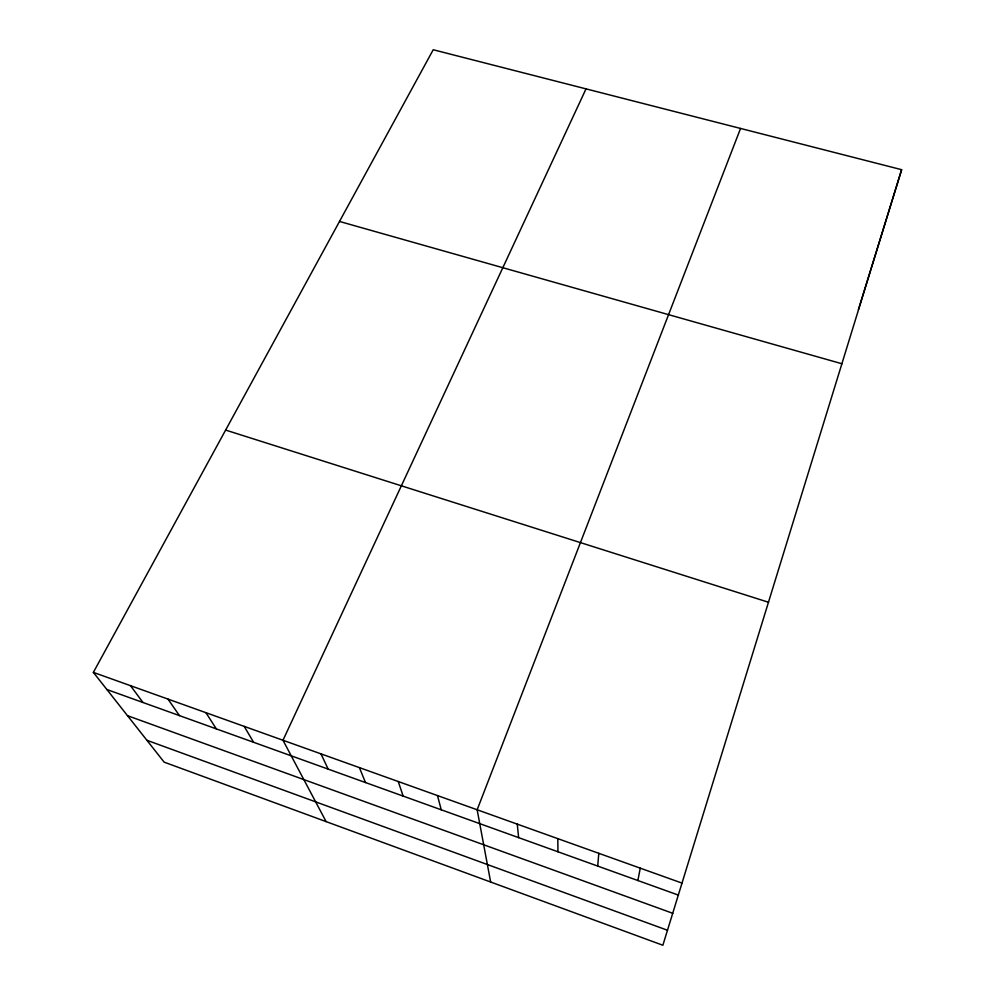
<?xml version="1.0" encoding="UTF-8"?>
<svg xmlns="http://www.w3.org/2000/svg" width="995" height="995" viewBox="0 0 995 995"><rect width="100%" height="100%" fill="white"/><g stroke="black" fill="none" stroke-linecap="round" stroke-linejoin="round"><path stroke-width="1.49" d="M597.697 866.073L598.803 853.324M637.857 880.525L640.258 868.162M858.424 309.619L901.632 169.685L433.223 49.75L93.368 672.384L164.138 762.145L662.869 945.25L901.632 169.685M740.554 128.442L477.152 809.781L490.647 882.018M586.018 88.878L282.978 740.268L326.124 821.609M339.506 221.45L841.932 363.747M225.641 430.076L768.563 602.274M93.368 672.384L682.172 883.162M106.875 689.51L678.453 895.127M127.509 715.679L672.794 913.311M146.899 740.28L667.533 930.275M130.482 685.667L142.981 702.495M167.993 699.099L179.461 715.616M205.915 712.669L216.338 728.887M244.235 726.4L253.588 742.282M320.987 753.874L328.163 769.11M359.406 767.618L365.463 782.53M398.236 781.523L403.162 796.1M437.477 795.577L441.258 809.793M517.263 824.134L518.644 837.641M557.809 838.648L557.959 851.782"/></g></svg>
